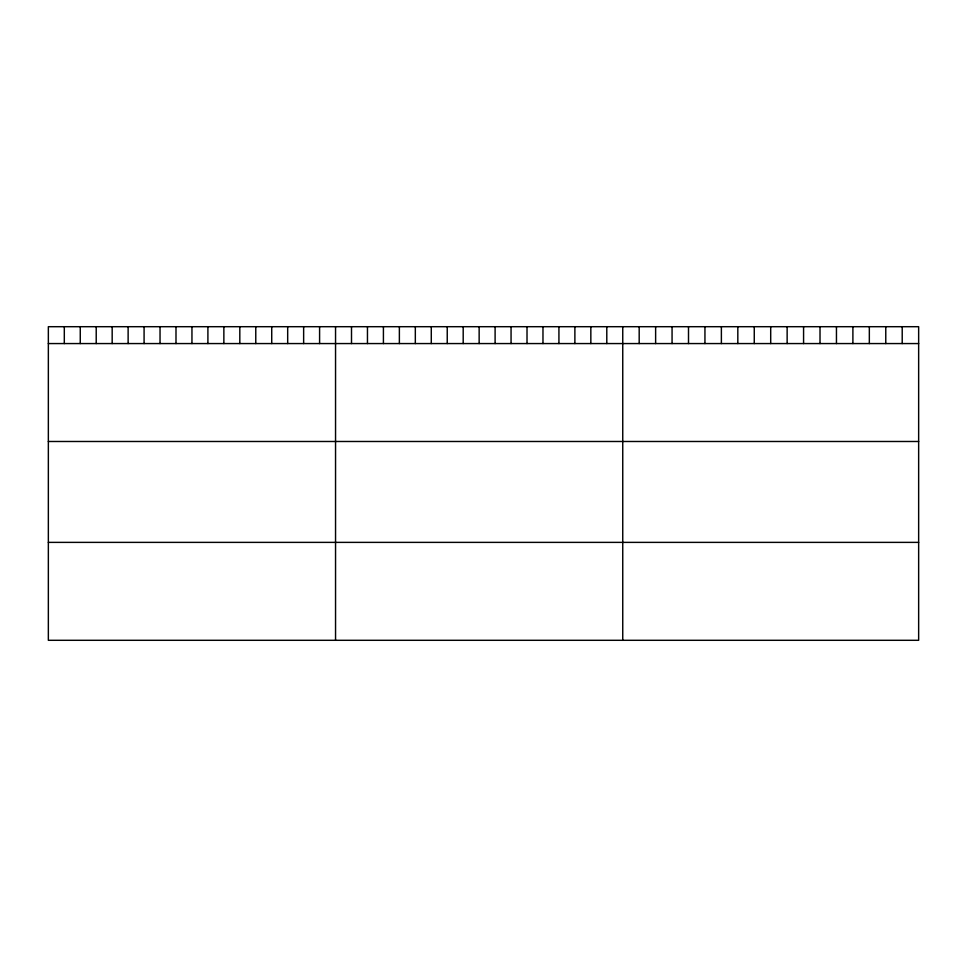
<?xml version="1.0" encoding="UTF-8"?>
<svg xmlns="http://www.w3.org/2000/svg" width="967" height="967" viewBox="0 0 967 967"><rect width="100%" height="100%" fill="white"/><g stroke="black" fill="none" stroke-linecap="round" stroke-linejoin="round"><path stroke-width="1.45" d="M918.65 343.563L918.65 640.299L48.35 640.299L48.35 326.701L918.65 326.701L918.65 343.563L48.35 343.563M48.35 441.484L918.65 441.484M48.35 542.378L918.65 542.378M902.211 326.701L902.211 343.563M885.772 326.701L885.772 343.563M869.333 326.701L869.333 343.563M852.894 326.701L852.894 343.563M836.455 326.701L836.455 343.563M820.016 326.701L820.016 343.563M803.577 326.701L803.577 343.563M787.138 326.701L787.138 343.563M770.699 326.701L770.699 343.563M754.26 326.701L754.26 343.563M737.821 326.701L737.821 343.563M721.382 326.701L721.382 343.563M704.943 326.701L704.943 343.563M688.504 326.701L688.504 343.563M672.065 326.701L672.065 343.563M655.626 326.701L655.626 343.563M639.187 326.701L639.187 343.563M622.748 326.701L622.748 640.299M606.793 326.701L606.793 343.563M590.837 326.701L590.837 343.563M574.882 326.701L574.882 343.563M558.926 326.701L558.926 343.563M542.971 326.701L542.971 343.563M527.015 326.701L527.015 343.563M511.06 326.701L511.06 343.563M495.104 326.701L495.104 343.563M479.148 326.701L479.148 343.563M463.193 326.701L463.193 343.563M447.238 326.701L447.238 343.563M431.282 326.701L431.282 343.563M415.327 326.701L415.327 343.563M399.371 326.701L399.371 343.563M383.416 326.701L383.416 343.563M367.46 326.701L367.46 343.563M351.505 326.701L351.505 343.563M335.549 326.701L335.549 640.299M319.593 326.701L319.593 343.563M303.638 326.701L303.638 343.563M287.683 326.701L287.683 343.563M271.727 326.701L271.727 343.563M255.772 326.701L255.772 343.563M239.816 326.701L239.816 343.563M223.86 326.701L223.86 343.563M207.905 326.701L207.905 343.563M191.95 326.701L191.95 343.563M175.994 326.701L175.994 343.563M160.038 326.701L160.038 343.563M144.083 326.701L144.083 343.563M128.127 326.701L128.127 343.563M112.172 326.701L112.172 343.563M96.216 326.701L96.216 343.563M80.261 326.701L80.261 343.563M64.306 326.701L64.306 343.563"/></g></svg>
